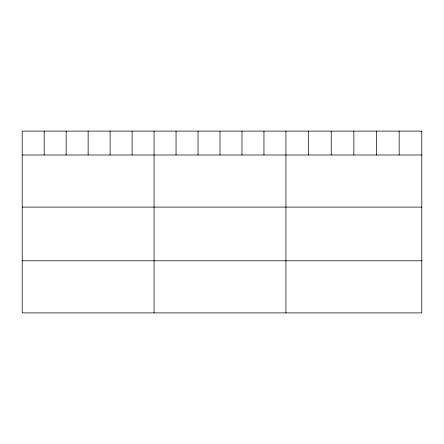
<?xml version="1.0" encoding="UTF-8"?>
<svg xmlns="http://www.w3.org/2000/svg" width="444" height="444" viewBox="0 0 444 444"><rect width="100%" height="100%" fill="white"/><g stroke="black" fill="none" stroke-linecap="round" stroke-linejoin="round"><path stroke-width="0.67" d="M22.2 154.995L421.8 154.995M22.2 207.104L421.8 207.104M22.2 260.789L421.8 260.789M399.156 131.102L399.156 154.995M376.512 131.102L376.512 154.995M353.868 131.102L353.868 154.995M331.224 131.102L331.224 154.995M308.58 131.102L308.58 154.995M285.936 131.102L285.936 312.898M263.958 131.102L263.958 154.995M241.98 131.102L241.98 154.995M220.002 131.102L220.002 154.995M198.024 131.102L198.024 154.995M176.046 131.102L176.046 154.995M154.068 131.102L154.068 312.898M132.09 131.102L132.09 154.995M110.112 131.102L110.112 154.995M88.134 131.102L88.134 154.995M66.156 131.102L66.156 154.995M44.178 131.102L44.178 154.995M421.8 131.102L22.2 131.102L22.2 312.898L421.8 312.898L421.8 131.102"/></g></svg>
